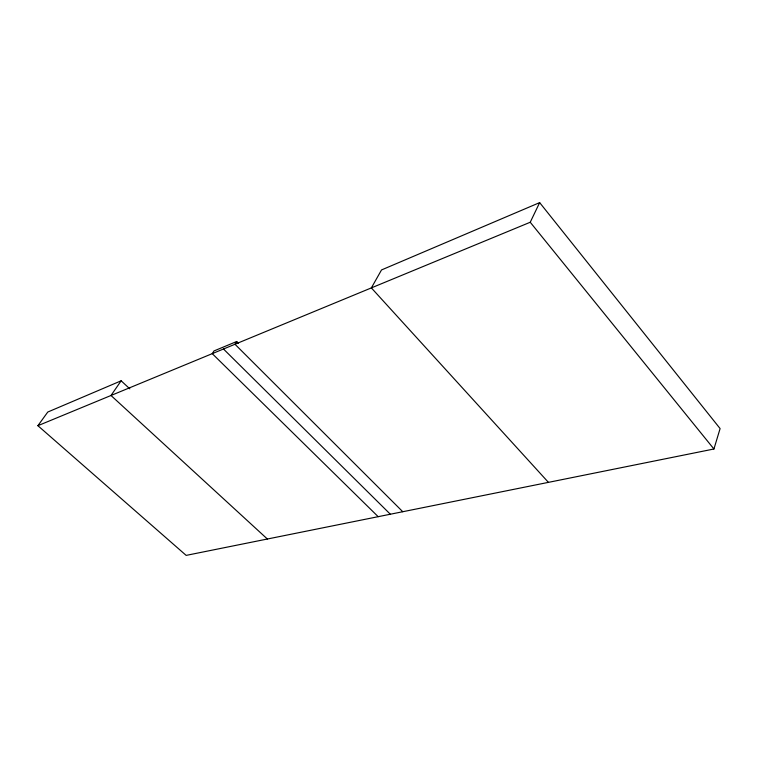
<?xml version="1.0" encoding="UTF-8"?>
<svg xmlns="http://www.w3.org/2000/svg" width="758" height="758" viewBox="0 0 758 758"><rect width="100%" height="100%" fill="white"/><g stroke="black" fill="none" stroke-linecap="round" stroke-linejoin="round"><path stroke-width="1.14" d="M129.817 388.854L121.147 380.8L47.773 412.039L37.9 425.693L186.165 555.387L713.932 449.001L720.1 428.573L539.658 202.613L381.52 269.943L371.363 287.898L548.432 482.363M37.9 425.693L530.24 222.246L539.658 202.613M238.391 343.185L236.714 341.507L234.98 344.255L402.773 511.726M121.147 380.8L111 395.486L267.375 539.014M236.714 341.507L213.993 350.945L212.259 353.645L378.176 516.681M223.477 349.002L390.332 514.227M530.24 222.246L713.932 449.001"/></g></svg>
